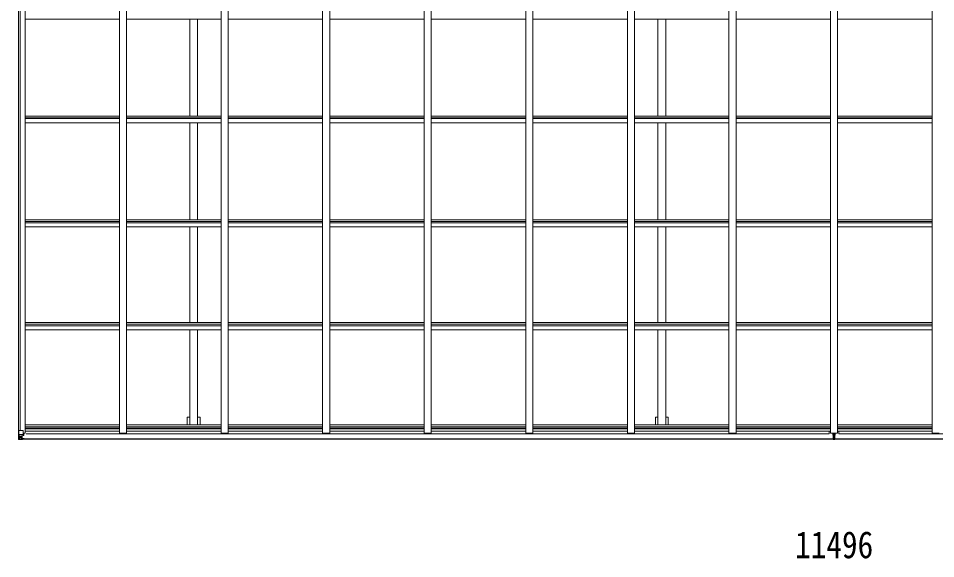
# Model space of a CAD drawing. Units: millimetres at full size, sheet at 1:40; details may follow other scales. Extents: x -11181 to 11305, y -7804 to 7716.
# Drawn here: x -1397 to 5069, y 233 to 4045 of the extents above; entities that cross this region are included whole.
import ezdxf
from ezdxf.enums import TextEntityAlignment as Align

# ---------------------------------------------------------------- set-up
doc = ezdxf.new("R2010")
doc.units = ezdxf.units.MM
doc.header["$LTSCALE"] = 40
for name, color, linetype, lineweight in [('0-1_本体', 4, 'Continuous', 9), ('0-2_部品', 7, 'Continuous', 9), ('0-A_寸法', 6, 'Continuous', 9)]:
    doc.layers.add(name, color=color, linetype=linetype, lineweight=lineweight)
doc.styles.add('ＭＳ ゴシック', font='')
doc.styles.get('ＭＳ ゴシック').set_extended_font_data('MS Gothic')

msp = doc.modelspace()

# ---------------------------------------------------------------- linework, layer by layer
at = {"layer": '0-1_本体'}
for p, q in [((-1395, 1136.26), (-1395, 6998.07)), ((-1385.17, 1136.26), (-1385.17, 6998.07)), ((-1350, 1117.8), (-1350, 7016.53)), ((-684, 1117.8), (-684, 7016.53)), ((-634, 1117.8), (-634, 7016.53)), ((32, 1117.8), (32, 7016.53)), ((82, 1117.8), (82, 7016.53)), ((748, 1117.8), (748, 7016.53)), ((798, 1117.8), (798, 7016.53)), ((1464, 1117.8), (1464, 7016.53)), ((1514, 1117.8), (1514, 7016.53)), ((2180, 1117.8), (2180, 7016.53)), ((2230, 1117.8), (2230, 7016.53)), ((2896, 1117.8), (2896, 7016.53)), ((2946, 1117.8), (2946, 7016.53)), ((3612, 1117.8), (3612, 7016.53)), ((3662, 1117.8), (3662, 7016.53)), ((4328, 1117.8), (4328, 7016.53)), ((4378, 1117.8), (4378, 7016.53)), ((5044, 1117.8), (5044, 7016.53)), ((-1350, 4039.16), (-684, 4039.16)), ((-634, 4039.16), (32, 4039.16)), ((-188.5, 3355.56), (-188.5, 4039.16)), ((-133.5, 3355.56), (-133.5, 4039.16)), ((82, 4039.16), (748, 4039.16)), ((798, 4039.16), (1464, 4039.16)), ((1514, 4039.16), (2180, 4039.16)), ((2230, 4039.16), (2896, 4039.16)), ((2946, 4039.16), (3612, 4039.16)), ((3111.5, 3355.56), (3111.5, 4039.16)), ((3166.5, 3355.56), (3166.5, 4039.16)), ((3662, 4039.16), (4328, 4039.16)), ((5044, 4039.16), (4378, 4039.16)), ((-1350, 3355.56), (-684, 3355.56)), ((-1350, 3342.54), (-684, 3342.54)), ((-1350, 3337.97), (-684, 3337.97)), ((-1350, 3308.24), (-684, 3308.24)), ((-634, 3355.56), (32, 3355.56)), ((-634, 3342.54), (32, 3342.54)), ((-634, 3337.97), (32, 3337.97)), ((-634, 3308.24), (32, 3308.24)), ((-188.5, 2623.89), (-188.5, 3308.24)), ((-133.5, 2623.89), (-133.5, 3308.24)), ((82, 3355.56), (748, 3355.56)), ((82, 3342.54), (748, 3342.54)), ((82, 3337.97), (748, 3337.97)), ((82, 3308.24), (748, 3308.24)), ((798, 3355.56), (1464, 3355.56)), ((798, 3342.54), (1464, 3342.54)), ((798, 3337.97), (1464, 3337.97)), ((798, 3308.24), (1464, 3308.24)), ((1514, 3355.56), (2180, 3355.56)), ((1514, 3342.54), (2180, 3342.54)), ((1514, 3337.97), (2180, 3337.97)), ((1514, 3308.24), (2180, 3308.24)), ((2230, 3355.56), (2896, 3355.56)), ((2230, 3342.54), (2896, 3342.54)), ((2230, 3337.97), (2896, 3337.97)), ((2230, 3308.24), (2896, 3308.24)), ((2946, 3355.56), (3612, 3355.56)), ((2946, 3342.54), (3612, 3342.54)), ((2946, 3337.97), (3612, 3337.97)), ((2946, 3308.24), (3612, 3308.24)), ((3111.5, 2623.89), (3111.5, 3308.24)), ((3166.5, 2623.89), (3166.5, 3308.24)), ((3662, 3355.56), (4328, 3355.56)), ((3662, 3342.54), (4328, 3342.54)), ((3662, 3337.97), (4328, 3337.97)), ((3662, 3308.24), (4328, 3308.24)), ((5044, 3355.56), (4378, 3355.56)), ((5044, 3342.54), (4378, 3342.54)), ((5044, 3337.97), (4378, 3337.97)), ((5044, 3308.24), (4378, 3308.24)), ((-1350.02, 2610.98), (-684, 2610.98)), ((-1350, 2623.89), (-684, 2623.89)), ((-1350, 2601.9), (-684, 2601.9)), ((-634.02, 2610.98), (31.98, 2610.98)), ((-634, 2623.89), (32, 2623.89)), ((-634, 2601.9), (32, 2601.9)), ((81.98, 2610.98), (747.98, 2610.98)), ((82, 2623.89), (748, 2623.89)), ((82, 2601.9), (748, 2601.9)), ((797.98, 2610.98), (1463.98, 2610.98)), ((798, 2623.89), (1464, 2623.89)), ((798, 2601.9), (1464, 2601.9)), ((1514, 2623.89), (2180, 2623.89)), ((1514, 2610.98), (2180, 2610.98)), ((1514, 2601.9), (2180, 2601.9)), ((2230, 2623.89), (2896, 2623.89)), ((2230, 2610.98), (2896, 2610.98)), ((2230, 2601.9), (2896, 2601.9)), ((2945.98, 2610.98), (3611.98, 2610.98)), ((2946, 2623.89), (3612, 2623.89)), ((2946, 2601.9), (3612, 2601.9)), ((3662, 2623.89), (4328, 2623.89)), ((3662, 2610.98), (4327.98, 2610.98)), ((3662, 2601.9), (4328, 2601.9)), ((5044, 2623.89), (4378, 2623.89)), ((5044, 2601.9), (4378, 2601.9)), ((5044, 2610.98), (4378.02, 2610.98)), ((-1350, 2572.76), (-684, 2572.76)), ((-634, 2572.76), (32, 2572.76)), ((-188.5, 1899.33), (-188.5, 2572.76)), ((-133.5, 1899.33), (-133.5, 2572.76)), ((82, 2572.76), (748, 2572.76)), ((798, 2572.76), (1464, 2572.76)), ((1514, 2572.76), (2180, 2572.76)), ((2230, 2572.76), (2896, 2572.76)), ((2946, 2572.76), (3612, 2572.76)), ((3111.5, 1899.33), (3111.5, 2572.76)), ((3166.5, 1899.33), (3166.5, 2572.76)), ((3662, 2572.76), (4328, 2572.76)), ((5044, 2572.76), (4378, 2572.76)), ((-1350, 1899.33), (-684, 1899.33)), ((-1350, 1886.5), (-684, 1886.5)), ((-1350, 1876.34), (-684, 1876.34)), ((-634, 1899.33), (32, 1899.33)), ((-634, 1886.5), (32, 1886.5)), ((-634, 1876.34), (32, 1876.34)), ((82, 1899.33), (748, 1899.33)), ((82, 1886.5), (748, 1886.5)), ((82, 1876.34), (748, 1876.34)), ((798, 1899.33), (1464, 1899.33)), ((798, 1886.5), (1464, 1886.5)), ((798, 1876.34), (1464, 1876.34)), ((1514, 1899.33), (2180, 1899.33)), ((1514, 1886.5), (2180, 1886.5)), ((1514, 1876.34), (2180, 1876.34)), ((2230, 1899.33), (2896, 1899.33)), ((2230, 1886.5), (2896, 1886.5)), ((2230, 1876.34), (2896, 1876.34)), ((2946, 1899.33), (3612, 1899.33)), ((2946, 1886.5), (3612, 1886.5)), ((2946, 1876.34), (3612, 1876.34)), ((3662, 1899.33), (4328, 1899.33)), ((3662, 1886.5), (4328, 1886.5)), ((3662, 1876.34), (4328, 1876.34)), ((5044, 1899.33), (4378, 1899.33)), ((5044, 1886.5), (4378, 1886.5)), ((5044, 1876.34), (4378, 1876.34)), ((-1350, 1847.38), (-684, 1847.38)), ((-634, 1847.38), (32, 1847.38)), ((-188.5, 1847.38), (-188.5, 1176.66)), ((-133.5, 1847.38), (-133.5, 1176.66)), ((82, 1847.38), (748, 1847.38)), ((798, 1847.38), (1464, 1847.38)), ((1514, 1847.38), (2180, 1847.38)), ((2230, 1847.38), (2896, 1847.38)), ((2946, 1847.38), (3612, 1847.38)), ((3111.5, 1847.38), (3111.5, 1176.66)), ((3166.5, 1847.38), (3166.5, 1176.66)), ((3662, 1847.38), (4328, 1847.38)), ((5044, 1847.38), (4378, 1847.38)), ((-115.8, 1231.5), (-133.5, 1231.5)), ((-115.8, 1231.5), (-115.8, 1176.66)), ((3184.2, 1231.5), (3166.5, 1231.5)), ((3184.2, 1231.5), (3184.2, 1176.66)), ((-1350, 1176.66), (-684, 1176.66)), ((-634, 1176.66), (32, 1176.66)), ((82, 1176.66), (748, 1176.66)), ((798, 1176.66), (1464, 1176.66)), ((1514, 1176.66), (2180, 1176.66)), ((2230, 1176.66), (2896, 1176.66)), ((2946, 1176.66), (3612, 1176.66)), ((3662, 1176.66), (4328, 1176.66)), ((5044, 1176.66), (4378, 1176.66)), ((-1350, 1117.8), (-1363, 1117.8)), ((-1350, 1163.84), (-684, 1163.84)), ((-1350, 1152.49), (-684, 1152.49)), ((-1350, 1148.7), (-684, 1148.7)), ((-1350, 1132.75), (-684, 1132.75)), ((4319, 1114.47), (-1341, 1114.47)), ((-684, 1117.8), (-634, 1117.8)), ((-634, 1163.84), (32, 1163.84)), ((-634, 1152.49), (32, 1152.49)), ((-634, 1148.7), (32, 1148.7)), ((-634, 1132.75), (32, 1132.75)), ((32, 1117.8), (82, 1117.8)), ((82, 1163.84), (748, 1163.84)), ((82, 1152.49), (748, 1152.49)), ((82, 1148.7), (748, 1148.7)), ((82, 1132.75), (748, 1132.75)), ((748, 1117.8), (798, 1117.8)), ((798, 1163.84), (1464, 1163.84)), ((798, 1152.49), (1464, 1152.49)), ((798, 1148.7), (1464, 1148.7)), ((798, 1132.75), (1464, 1132.75)), ((1464, 1117.8), (1514, 1117.8)), ((1514, 1163.84), (2180, 1163.84)), ((1514, 1152.49), (2180, 1152.49)), ((1514, 1148.7), (2180, 1148.7)), ((1514, 1132.75), (2180, 1132.75)), ((2180, 1117.8), (2230, 1117.8)), ((2230, 1163.84), (2896, 1163.84)), ((2230, 1152.49), (2896, 1152.49)), ((2230, 1148.7), (2896, 1148.7)), ((2230, 1132.75), (2896, 1132.75)), ((2896, 1117.8), (2946, 1117.8)), ((2946, 1163.84), (3612, 1163.84)), ((2946, 1152.49), (3612, 1152.49)), ((2946, 1148.7), (3612, 1148.7)), ((2946, 1132.75), (3612, 1132.75)), ((3612, 1117.8), (3662, 1117.8)), ((3662, 1163.84), (4328, 1163.84)), ((3662, 1152.49), (4328, 1152.49)), ((3662, 1148.7), (4328, 1148.7)), ((3662, 1132.75), (4328, 1132.75)), ((4319, 1114.47), (4319, 1132.75)), ((4328, 1117.8), (4378, 1117.8)), ((4378, 1117.8), (4328, 1117.8)), ((5044, 1163.84), (4378, 1163.84)), ((5044, 1152.49), (4378, 1152.49)), ((5044, 1148.7), (4378, 1148.7)), ((5044, 1132.75), (4378, 1132.75)), ((4387, 1114.47), (4387, 1132.75)), ((4387, 1114.47), (10047, 1114.47)), ((5094, 1117.8), (5044, 1117.8)), ((-1373.5, 1077.92), (4346.5, 1077.92)), ((-1373.5, 1075.5), (4346.5, 1075.5)), ((10079.5, 1077.92), (4359.5, 1077.92)), ((10079.5, 1075.5), (4359.5, 1075.5))]:
    msp.add_line(p, q, dxfattribs=at)
for points in [[(-188.5, 1231.5), (-206.2, 1231.5), (-206.2, 1176.66)], [(3111.5, 1231.5), (3093.8, 1231.5), (3093.8, 1176.66)]]:
    msp.add_lwpolyline(points, dxfattribs=at)
at = {"layer": '0-2_部品'}
for p, q in [((-1394.16, 1136.26), (-1364, 1136.26)), ((-1394.16, 1136.26), (-1394.16, 1075.68)), ((-1393.61, 1109.38), (-1387, 1109.6)), ((-1393.61, 1109.38), (-1389.47, 1097.3)), ((-1387, 1109.6), (-1363, 1109.6)), ((-1375, 1099.36), (-1375, 1073.26)), ((-1363.83, 1101.91), (-1374.17, 1100.25)), ((-1374.17, 1099.62), (-1363.83, 1101.27)), ((-1374.17, 1100.25), (-1374.17, 1099.62)), ((-1369.5, 1100.37), (-1369.5, 1080.4)), ((-1363.83, 1101.27), (-1363.83, 1101.91)), ((-1363.55, 1101.35), (-1359.5, 1101.39)), ((-1363, 1135.26), (-1363, 1102.17)), ((-1358.5, 1113.26), (-1363, 1113.26)), ((-1359.5, 1103.12), (-1358.5, 1103.11)), ((-1358.5, 1101.39), (-1359.5, 1101.39)), ((-1358.5, 1117.8), (-1358.5, 1101.39)), ((4344.5, 1117.8), (4344.5, 1106.91)), ((4344.5, 1106.41), (4351.5, 1106.47)), ((4344.5, 1105.03), (4351.5, 1104.97)), ((4347.5, 1105.01), (4347.5, 1093.14)), ((4351.5, 1113.97), (4351.5, 1117.8)), ((4351.5, 1113.97), (4354.5, 1113.97)), ((4351.5, 1113.97), (4351.5, 1106.9)), ((4351.5, 1106.9), (4354.5, 1106.9)), ((4351.5, 1106.9), (4351.5, 1097.26)), ((4354.5, 1113.97), (4354.5, 1117.8)), ((4354.5, 1113.97), (4354.5, 1106.9)), ((4354.5, 1106.9), (4354.5, 1097.26)), ((4361.5, 1105.53), (4354.5, 1105.47)), ((4358.5, 1105.01), (4358.5, 1093.17)), ((4361.5, 1117.8), (4361.5, 1106.91)), ((4361.5, 1106.41), (4361.5, 1105.53)), ((-1397, 1075.55), (-1397, 1075.59)), ((-1396.06, 1074.6), (-1396.06, 1074.56)), ((-1396.06, 1074.55), (-1396.06, 1074.55)), ((-1387.09, 1074.17), (-1395.01, 1074.64)), ((-1394.15, 1075.61), (-1394.16, 1075.68)), ((-1390.19, 1079.05), (-1392.92, 1075.39)), ((-1387, 1096.06), (-1389.33, 1096.03)), ((-1389.33, 1096.03), (-1389.33, 1082.56)), ((-1389.33, 1082.56), (-1387, 1082.5)), ((-1387, 1096.06), (-1375, 1096.06)), ((-1387, 1096.06), (-1387, 1096.06)), ((-1387, 1082.51), (-1375, 1082.51)), ((-1375, 1073.38), (-1387, 1074.16)), ((-1381.52, 1089.7), (-1381.52, 1090.66)), ((-1376, 1082.51), (-1375, 1082.51)), ((-1373.5, 1096.06), (-1375, 1096.06)), ((-1373.5, 1082.51), (-1375, 1082.51)), ((-1373.5, 1078.97), (-1375, 1078.97)), ((-1375, 1074.15), (-1368.5, 1073.75)), ((-1368.5, 1072.87), (-1375, 1073.26)), ((-1369.5, 1092.47), (-1373.5, 1092.47)), ((-1369.5, 1084.26), (-1373.5, 1084.26)), ((-1373, 1079.33), (-1373.5, 1079.33)), ((-1368.5, 1074.68), (-1373.5, 1074.76)), ((-1373.39, 1080.63), (-1369.5, 1080.63)), ((-1373, 1080.42), (-1373, 1080.26)), ((-1373, 1080.26), (-1373, 1080.26)), ((-1363, 1080.17), (-1373, 1080.26)), ((-1373, 1078.3), (-1373, 1080.26)), ((-1365, 1078.33), (-1373, 1078.33)), ((-1365, 1078.3), (-1373, 1078.3)), ((-1368.5, 1074.68), (-1368.5, 1075.5)), ((-1368.5, 1074.27), (-1368.5, 1074.68)), ((-1368.5, 1074.27), (-1368.5, 1073.75)), ((-1368.5, 1073.75), (-1368.5, 1072.87)), ((-1363.5, 1075.06), (-1363.5, 1075.5)), ((-1363.2, 1075.06), (-1363.5, 1075.06)), ((-1363.2, 1075.06), (-1361.51, 1075.5)), ((-1363, 1080.17), (-1363, 1078.56)), ((-1363, 1078.56), (-1358, 1078.56)), ((-1358, 1077.92), (-1358, 1078.56)), ((-1358, 1078.56), (-1357, 1078.56)), ((-1357, 1080.25), (-1357, 1080.13)), ((-1357, 1078.56), (-1357, 1080.13)), ((-1357, 1078.56), (-1357, 1077.92)), ((4346.5, 1078.47), (4346.5, 1076.97)), ((4351.5, 1076.67), (4346.5, 1076.97)), ((4346.5, 1076.97), (4346.5, 1073.97)), ((4346.5, 1073.97), (4351.34, 1073.68)), ((4347.5, 1093.14), (4351.5, 1093.17)), ((4347.5, 1093.14), (4347.5, 1084.9)), ((4347.5, 1084.9), (4351.5, 1084.97)), ((4347.5, 1084.9), (4347.5, 1081.3)), ((4347.5, 1081.3), (4351.5, 1081.37)), ((4347.5, 1081.3), (4347.5, 1079.47)), ((4347.5, 1079.47), (4351.5, 1079.47)), ((4351.34, 1073.68), (4353, 1073.57)), ((4351.5, 1097.26), (4354.5, 1097.26)), ((4351.5, 1097.26), (4351.5, 1090.19)), ((4351.5, 1090.19), (4354.5, 1090.19)), ((4351.5, 1079.47), (4351.5, 1090.19)), ((4351.5, 1079.47), (4351.5, 1076.67)), ((4353, 1076.58), (4351.5, 1076.67)), ((4359.5, 1076.98), (4353, 1076.58)), ((4353, 1073.57), (4353, 1076.58)), ((4354.5, 1097.26), (4354.5, 1090.19)), ((4354.5, 1079.47), (4354.5, 1090.19)), ((4354.5, 1081.37), (4358.5, 1081.37)), ((4354.5, 1079.47), (4358.5, 1079.47)), ((4358.5, 1081.37), (4358.5, 1079.47)), ((4359.5, 1078.47), (4359.5, 1076.98))]:
    msp.add_line(p, q, dxfattribs=at)
for points in [[(-1397, 1075.59), (-1397, 1136.26), (-1394.16, 1136.26)], [(-1368.5, 1074.27), (-1373.5, 1074.27), (-1373.5, 1099.73)], [(-1359.5, 1101.39), (-1359.5, 1103.12), (-1363, 1103.14)], [(4351.5, 1106.97), (4344.5, 1106.91), (4344.5, 1106.41), (4344.5, 1105.53)], [(4351.5, 1105.47), (4344.5, 1105.53), (4344.5, 1105.03)], [(4354.5, 1106.47), (4361.5, 1106.41), (4361.5, 1106.91), (4354.5, 1106.97)], [(4354.5, 1104.97), (4361.5, 1105.03), (4361.5, 1105.53)], [(-1396.06, 1074.55), (-1387, 1074), (-1375, 1073.26)], [(-1383.44, 1088.74), (-1384.4, 1088.74), (-1384.4, 1087.78), (-1383.44, 1087.78)], [(-1381.52, 1090.66), (-1382.48, 1090.66), (-1382.48, 1089.7)], [(-1382.48, 1086.82), (-1382.48, 1085.86), (-1381.52, 1085.86), (-1381.52, 1086.82)], [(-1380.56, 1087.78), (-1379.6, 1087.78), (-1379.6, 1088.74), (-1380.56, 1088.74)], [(-1358, 1080.29), (-1373, 1080.42), (-1373, 1080.42)], [(-1373, 1079.33), (-1365, 1079.33), (-1365, 1077.92)], [(-1363, 1080.17), (-1363, 1080.18), (-1357, 1080.13)], [(4353, 1073.57), (4359.5, 1073.97), (4359.5, 1076.98)], [(4354.5, 1093.17), (4358.5, 1093.17), (4358.5, 1084.97)], [(4354.5, 1084.97), (4358.5, 1084.97), (4358.5, 1081.37)]]:
    msp.add_lwpolyline(points, dxfattribs=at)
msp.add_circle((-1382, 1088.26), 5.3, dxfattribs=at)
for centre, radius, start, end in [((-1374.06, 1099.32), 0.937, 96.73234, 177.67791), ((-1374.06, 1098.69), 0.937, 96.73234, 177.67791), ((-1364, 1135.26), 1, 0, 90), ((-1363.94, 1102.84), 0.937, 276.73234, 357.67791), ((-1363.94, 1102.2), 0.937, 276.73234, 357.67791), ((-1396, 1075.59), 0.999, 180.04917, 266.5576), ((-1396, 1075.56), 0.999, 180.04917, 266.5576), ((-1396, 1075.55), 1, 179.99921, 266.49983), ((-1394.85, 1061.94), 12.7, 84.89689, 90.75534), ((-1392.87, 1075.56), 1.28, 177.54105, 228.82169), ((-1383.44, 1089.7), 0.96, 270, 0), ((-1383.44, 1086.82), 0.96, 0, 90), ((-1380.56, 1089.7), 0.96, 180, 270), ((-1380.56, 1086.82), 0.96, 90, 180), ((-1372.99, 1080.94), 0.513, 178.95293, 268.11972), ((-1373, 1080.76), 0.5, 179.95536, 269.47105), ((-1373, 1077.83), 0.5, 89.99891, 179.99891), ((-1373, 1077.8), 0.5, 90.00309, 180.00198), ((-1357.86, 1072.6), 7.69, 83.56574, 91.03001), ((4347.5, 1078.47), 1, 90, 180), ((4358.5, 1078.47), 1, 0, 90)]:
    msp.add_arc(centre, radius, start, end, dxfattribs=at)
for centre, major_axis, ratio, start_param, end_param in [((-1392.89, 1107.03), (0.85, -2.32), 0.403757, 3.0087805, 3.9744392), ((-1394.06, 1074.47), (2, -0.12), 0.060933, 2.0712557, 3.1453404), ((-1195.06, 1062.24), (201, -12.36), 0.060933, 3.1453404, 3.145839), ((-1393.87, 1077.57), (-0.02, -3), 0.466854, 0.125683, 0.7596956), ((-1392.2, 1082.64), (0.03, -5), 0.573921, 0.7672717, 1.551125), ((-1390.74, 1096.01), (0, -3), 0.468246, 1.5772882, 2.0127935), ((-1468.75, 1082.51), (81.75, 0), 0.061163, 6.2824128, 6.2831853), ((4351.53, 1076.67), (0.18, 2.99), 0.008711, 1.5718618, 3.1415927), ((4179.63, 1087.18), (171.87, -10.52), 0.017422, 0.0000005, 0.0010659)]:
    msp.add_ellipse(centre, major_axis=major_axis, ratio=ratio, start_param=start_param, end_param=end_param, dxfattribs=at)

# ---------------------------------------------------------------- texts
at = {"layer": '0-A_寸法', "color": 7, "style": 'ＭＳ ゴシック', "width": 0.85}
msp.add_text('11496', height=190.6, dxfattribs=at).set_placement((4078, 178.75), align=Align.BOTTOM_LEFT)

doc.saveas('drawing.dxf')
